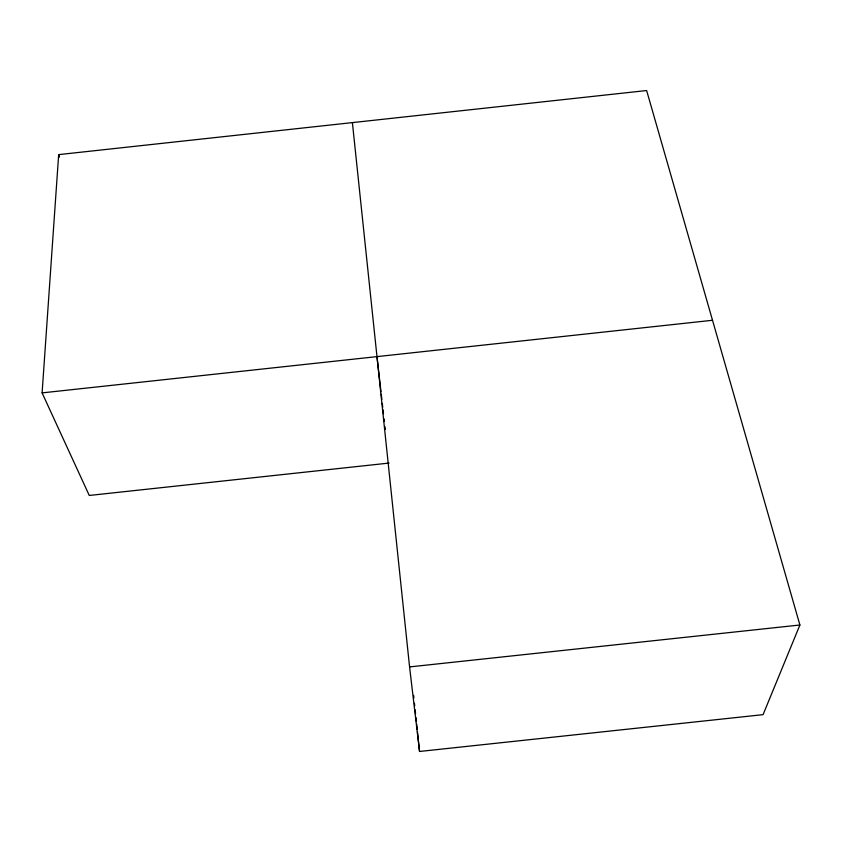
<?xml version="1.0" encoding="UTF-8"?>
<svg xmlns="http://www.w3.org/2000/svg" width="842" height="842" viewBox="0 0 842 842"><rect width="100%" height="100%" fill="white"/><g stroke="black" fill="none" stroke-linecap="round" stroke-linejoin="round"><path stroke-width="1.26" d="M389.109 463.068L89.263 495.454L42.1 392.888L58.666 154.623L646.635 90.536L799.9 624.996L763.073 714.658L419.548 751.464L409.58 666.917L352.398 122.606M42.1 392.888L712.521 320.276M409.58 666.917L799.9 624.996M58.666 154.623L59.54 157.086M376.984 356.619L380.973 391.667M381.268 394.267L381.858 399.455M382.31 403.35L382.752 407.244M383.047 409.843L383.489 413.738M384.078 418.937L384.373 421.526M384.973 426.726L385.268 429.315M413.622 695.355L413.896 697.965M414.443 703.186L414.727 705.796M415.138 709.711L415.548 713.627M415.959 717.542L416.38 721.457M416.653 724.067L417.2 729.288M417.474 731.898L419.548 751.464"/></g></svg>
